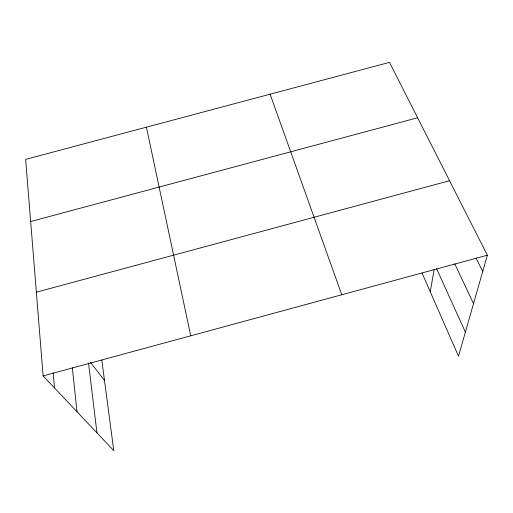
<?xml version="1.0" encoding="UTF-8"?>
<svg xmlns="http://www.w3.org/2000/svg" width="513" height="513" viewBox="0 0 513 513"><rect width="100%" height="100%" fill="white"/><g stroke="black" fill="none" stroke-linecap="round" stroke-linejoin="round"><path stroke-width="0.77" d="M430.266 291.814L434.113 269.658M101.798 360.011L113.764 450.638L43.118 375.92L25.65 159.376L389.508 62.362L487.35 255.205L458.507 356.208L422.007 272.993M43.118 375.92L487.35 255.205M36.365 292.192L449.561 180.723M30.665 221.52L417.627 117.778M90.461 362.3L104.505 380.499M475.993 257.917L482.707 271.46M454.723 263.829L473.531 303.6M436.576 268.645L465.387 332.116M270.114 94.193L341.767 294.763M146.404 127.179L190.733 335.81M88.544 363.037L96.944 432.85M72.339 367.744L77.008 411.766M53.16 372.816L54.513 387.969"/></g></svg>
